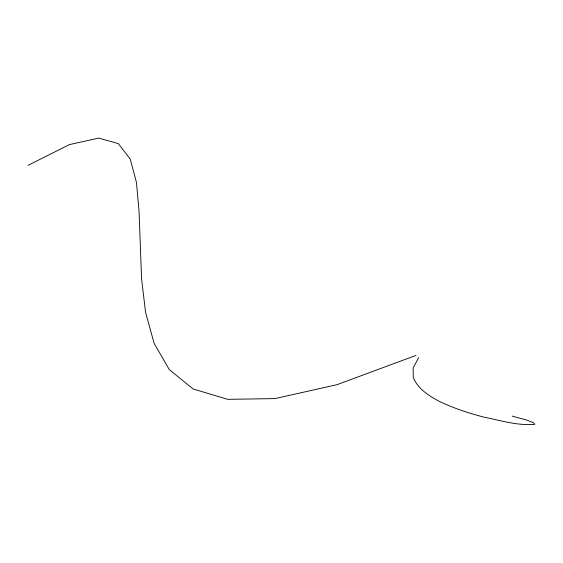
<?xml version="1.0" encoding="UTF-8"?>
<svg xmlns="http://www.w3.org/2000/svg" width="563" height="563" viewBox="0 0 563 563"><rect width="100%" height="100%" fill="white"/><g stroke="black" fill="none" stroke-linecap="round" stroke-linejoin="round"><path stroke-width="0.84" d="M418.71 357.596L413.136 367.906L413.263 377.442C417.802 388.864 428.598 395.536 438.908 401.173C453.187 408.091 468.296 413.052 483.631 417.056C500.423 420.441 517.594 425.874 534.85 424.326L533.534 422.679L526.271 419.949L512.168 416.099M28.15 165.304L69.348 144.614L98.736 138.097L118.35 143.635L130.243 159.139L136.464 182.489L139.061 211.597L141.559 278.615L145.564 312.324L154.128 343.353L169.301 369.602L193.13 388.963L227.663 399.336L274.948 398.604L337.033 384.67L415.966 355.422"/></g></svg>
